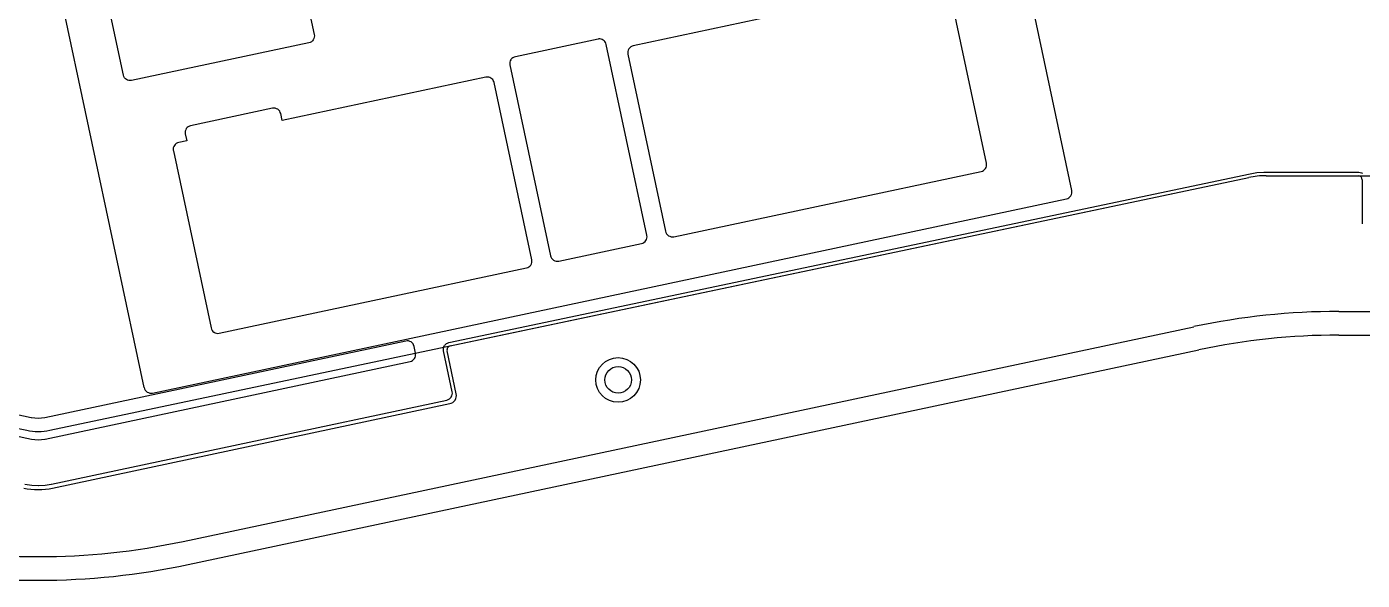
# Model space of a CAD drawing. Header units: millimetres. Extents: x -1 to 310, y 3 to 122.
# Drawn here: x 152.3 to 248.1, y 3.2 to 42.9 of the extents above; entities that cross this region are included whole.
import ezdxf

# ---------------------------------------------------------------- set-up
doc = ezdxf.new("R2010")
doc.units = ezdxf.units.MM
doc.layers.get('0').update_dxf_attribs({"lineweight": 25, "true_color": 0x000000})
for name, color, linetype, lineweight, true_color in [('00-top-close', 7, 'Continuous', 25, 0x000000), ('01-top-close', 7, 'Continuous', 25, 0x000000), ('02-gasket-slot', 7, 'Continuous', 25, 0x000000), ('03-gasket-slot', 7, 'Continuous', 25, 0x000000), ('04-gasket-slot', 7, 'Continuous', 25, 0x000000), ('05-bottom-close', 7, 'Continuous', 25, 0x000000), ('06-bottom-close', 7, 'Continuous', 25, 0x000000), ('07-bottom-close', 7, 'Continuous', 25, 0x000000), ('08-close-case', 7, 'Continuous', 25, 0x000000)]:
    doc.layers.add(name, color=color, linetype=linetype, lineweight=lineweight, true_color=true_color)

# ---------------------------------------------------------------- blocks, each defined once
blk = doc.blocks.new('plate')
for p, q in [((16.96, -9.997), (19.663, -22.713)), ((16.96, -9.997), (19.663, -22.712)), ((5.969, -25.623), (3.266, -12.907)), ((5.969, -25.623), (3.266, -12.907)), ((67.88, -31.94), (65.176, -19.224)), ((67.88, -31.94), (65.176, -19.224)), ((57.161, -20.416), (42.551, -23.522)), ((57.161, -20.416), (42.551, -23.522)), ((19.665, -22.908), (19.638, -23.001)), ((19.665, -22.908), (19.638, -23.001)), ((19.663, -22.713), (19.674, -22.806)), ((19.663, -22.713), (19.674, -22.806)), ((19.674, -22.806), (19.665, -22.908)), ((19.674, -22.806), (19.665, -22.908)), ((19.278, -23.306), (6.562, -26.008)), ((19.278, -23.306), (6.562, -26.008)), ((19.375, -23.274), (19.282, -23.305)), ((19.375, -23.274), (19.282, -23.305)), ((19.463, -23.224), (19.375, -23.274)), ((19.463, -23.224), (19.375, -23.274)), ((19.532, -23.166), (19.463, -23.224)), ((19.532, -23.166), (19.463, -23.224)), ((19.593, -23.089), (19.532, -23.166)), ((19.593, -23.089), (19.532, -23.166)), ((19.638, -23.001), (19.595, -23.085)), ((19.638, -23.001), (19.595, -23.085)), ((40.019, -23.037), (34.089, -24.298)), ((40.019, -23.037), (34.089, -24.298)), ((40.083, -23.028), (40.021, -23.037)), ((40.083, -23.028), (40.021, -23.037)), ((40.15, -23.027), (40.083, -23.028)), ((40.15, -23.027), (40.083, -23.028)), ((40.15, -23.027), (40.15, -23.027)), ((40.15, -23.027), (40.15, -23.027)), ((40.236, -23.039), (40.157, -23.027)), ((40.236, -23.039), (40.157, -23.027)), ((40.317, -23.065), (40.236, -23.039)), ((40.317, -23.065), (40.236, -23.039)), ((40.386, -23.101), (40.317, -23.065)), ((40.386, -23.101), (40.317, -23.065)), ((40.454, -23.15), (40.386, -23.101)), ((40.454, -23.15), (40.386, -23.101)), ((40.507, -23.206), (40.454, -23.15)), ((40.507, -23.206), (40.454, -23.15)), ((40.556, -23.275), (40.507, -23.206)), ((40.556, -23.275), (40.507, -23.206)), ((40.588, -23.339), (40.556, -23.275)), ((40.588, -23.339), (40.556, -23.275)), ((40.613, -23.422), (40.588, -23.339)), ((40.613, -23.422), (40.588, -23.339)), ((43.523, -37.117), (40.613, -23.422)), ((43.523, -37.117), (40.613, -23.422)), ((42.164, -23.916), (42.155, -24.013)), ((42.164, -23.916), (42.155, -24.013)), ((42.19, -23.826), (42.164, -23.916)), ((42.19, -23.826), (42.164, -23.916)), ((42.235, -23.738), (42.19, -23.826)), ((42.235, -23.738), (42.19, -23.826)), ((42.302, -23.656), (42.237, -23.735)), ((42.302, -23.656), (42.237, -23.735)), ((42.375, -23.596), (42.302, -23.656)), ((42.375, -23.596), (42.302, -23.656)), ((42.46, -23.55), (42.375, -23.596)), ((42.46, -23.55), (42.375, -23.596)), ((42.551, -23.522), (42.46, -23.55)), ((42.551, -23.522), (42.46, -23.55)), ((33.702, -24.692), (33.693, -24.797)), ((33.702, -24.692), (33.693, -24.797)), ((33.693, -24.797), (33.703, -24.887)), ((33.693, -24.797), (33.703, -24.887)), ((33.728, -24.602), (33.702, -24.692)), ((33.728, -24.602), (33.702, -24.692)), ((33.704, -24.891), (36.614, -38.585)), ((33.704, -24.891), (36.614, -38.585)), ((33.773, -24.515), (33.728, -24.602)), ((33.773, -24.515), (33.728, -24.602)), ((33.84, -24.432), (33.775, -24.511)), ((33.84, -24.432), (33.775, -24.511)), ((33.912, -24.373), (33.84, -24.432)), ((33.912, -24.373), (33.84, -24.432)), ((33.998, -24.326), (33.912, -24.373)), ((33.998, -24.326), (33.912, -24.373)), ((34.089, -24.298), (33.998, -24.326)), ((34.089, -24.298), (33.998, -24.326)), ((42.155, -24.013), (42.165, -24.111)), ((42.155, -24.013), (42.165, -24.111)), ((42.166, -24.115), (44.868, -36.83)), ((42.166, -24.115), (44.868, -36.83)), ((6.002, -25.724), (5.97, -25.627)), ((6.002, -25.724), (5.97, -25.627)), ((6.048, -25.806), (6.002, -25.724)), ((6.048, -25.806), (6.002, -25.724)), ((6.114, -25.883), (6.048, -25.806)), ((6.114, -25.883), (6.048, -25.806)), ((31.974, -25.77), (17.361, -28.875)), ((31.974, -25.77), (17.361, -28.875)), ((32.036, -25.761), (31.975, -25.769)), ((32.036, -25.761), (31.975, -25.769)), ((32.104, -25.76), (32.036, -25.761)), ((32.104, -25.76), (32.036, -25.761)), ((32.105, -25.76), (32.104, -25.76)), ((32.105, -25.76), (32.104, -25.76)), ((32.191, -25.772), (32.112, -25.76)), ((32.191, -25.772), (32.112, -25.76)), ((32.266, -25.796), (32.191, -25.772)), ((32.266, -25.796), (32.191, -25.772)), ((32.341, -25.834), (32.266, -25.796)), ((32.341, -25.834), (32.266, -25.796)), ((32.408, -25.883), (32.341, -25.834)), ((32.408, -25.883), (32.341, -25.834)), ((6.186, -25.939), (6.114, -25.883)), ((6.186, -25.939), (6.114, -25.883)), ((6.273, -25.984), (6.189, -25.941)), ((6.273, -25.984), (6.189, -25.941)), ((6.367, -26.011), (6.273, -25.984)), ((6.367, -26.011), (6.273, -25.984)), ((6.464, -26.019), (6.367, -26.011)), ((6.464, -26.019), (6.367, -26.011)), ((6.562, -26.008), (6.464, -26.019)), ((6.562, -26.008), (6.464, -26.019)), ((32.462, -25.939), (32.408, -25.883)), ((32.462, -25.939), (32.408, -25.883)), ((32.507, -26.002), (32.462, -25.939)), ((32.507, -26.002), (32.462, -25.939)), ((32.545, -26.078), (32.507, -26.002)), ((32.545, -26.078), (32.507, -26.002)), ((32.568, -26.155), (32.545, -26.078)), ((32.568, -26.155), (32.545, -26.078)), ((35.271, -38.871), (32.568, -26.155)), ((35.271, -38.871), (32.568, -26.155)), ((16.665, -28.002), (10.796, -29.249)), ((16.665, -28.002), (10.796, -29.249)), ((16.77, -27.991), (16.673, -28)), ((16.77, -27.991), (16.673, -28)), ((16.863, -28), (16.77, -27.991)), ((16.863, -28), (16.77, -27.991)), ((16.959, -28.029), (16.863, -28)), ((16.959, -28.029), (16.863, -28)), ((17.041, -28.071), (16.959, -28.029)), ((17.041, -28.071), (16.959, -28.029)), ((17.119, -28.134), (17.041, -28.071)), ((17.119, -28.134), (17.041, -28.071)), ((17.183, -28.211), (17.119, -28.134)), ((17.183, -28.211), (17.119, -28.134)), ((17.228, -28.294), (17.183, -28.211)), ((17.228, -28.294), (17.183, -28.211)), ((17.258, -28.387), (17.228, -28.294)), ((17.258, -28.387), (17.228, -28.294)), ((17.361, -28.875), (17.258, -28.387)), ((17.361, -28.875), (17.258, -28.387)), ((10.411, -29.636), (10.4, -29.729)), ((10.411, -29.636), (10.4, -29.729)), ((10.441, -29.54), (10.411, -29.636)), ((10.441, -29.54), (10.411, -29.636)), ((10.485, -29.459), (10.441, -29.54)), ((10.485, -29.459), (10.441, -29.54)), ((10.543, -29.388), (10.485, -29.459)), ((10.543, -29.388), (10.485, -29.459)), ((10.62, -29.324), (10.543, -29.388)), ((10.62, -29.324), (10.543, -29.388)), ((10.703, -29.278), (10.62, -29.324)), ((10.703, -29.278), (10.62, -29.324)), ((10.796, -29.249), (10.703, -29.278)), ((10.796, -29.249), (10.703, -29.278)), ((9.688, -30.592), (9.63, -30.663)), ((9.688, -30.592), (9.63, -30.663)), ((9.765, -30.528), (9.688, -30.592)), ((9.765, -30.528), (9.688, -30.592)), ((9.848, -30.482), (9.765, -30.528)), ((9.848, -30.482), (9.765, -30.528)), ((9.941, -30.453), (9.848, -30.482)), ((9.941, -30.453), (9.848, -30.482)), ((10.515, -30.331), (9.941, -30.453)), ((10.515, -30.331), (9.941, -30.453)), ((10.4, -29.729), (10.409, -29.834)), ((10.4, -29.729), (10.409, -29.834)), ((10.411, -29.842), (10.515, -30.331)), ((10.411, -29.842), (10.515, -30.331)), ((9.555, -30.84), (9.545, -30.933)), ((9.555, -30.84), (9.545, -30.933)), ((9.545, -30.933), (9.554, -31.038)), ((9.545, -30.933), (9.554, -31.038)), ((9.586, -30.744), (9.555, -30.84)), ((9.586, -30.744), (9.555, -30.84)), ((9.556, -31.046), (12.258, -43.762)), ((9.556, -31.046), (12.258, -43.762)), ((9.63, -30.663), (9.586, -30.744)), ((9.63, -30.663), (9.586, -30.744)), ((45.461, -37.216), (67.495, -32.532)), ((45.461, -37.216), (67.495, -32.532)), ((67.495, -32.532), (67.587, -32.503)), ((67.495, -32.532), (67.587, -32.503)), ((67.587, -32.503), (67.67, -32.458)), ((67.587, -32.503), (67.67, -32.458)), ((67.67, -32.458), (67.748, -32.394)), ((67.67, -32.458), (67.748, -32.394)), ((67.748, -32.394), (67.806, -32.322)), ((67.748, -32.394), (67.806, -32.322)), ((67.806, -32.322), (67.85, -32.241)), ((67.806, -32.322), (67.85, -32.241)), ((67.85, -32.241), (67.88, -32.146)), ((67.85, -32.241), (67.88, -32.146)), ((67.88, -32.146), (67.891, -32.044)), ((67.88, -32.146), (67.891, -32.044)), ((67.891, -32.044), (67.881, -31.948)), ((67.891, -32.044), (67.881, -31.948)), ((29.321, -44.819), (86.794, -32.694)), ((86.795, -32.694), (87.286, -32.616)), ((87.286, -32.616), (87.774, -32.59)), ((87.784, -32.59), (94.592, -32.59)), ((94.592, -32.59), (94.689, -32.6)), ((94.689, -32.6), (94.78, -32.627)), ((94.78, -32.627), (94.862, -32.669)), ((43.493, -37.418), (43.524, -37.323)), ((43.493, -37.418), (43.524, -37.323)), ((43.524, -37.323), (43.534, -37.229)), ((43.524, -37.323), (43.534, -37.229)), ((43.534, -37.229), (43.525, -37.125)), ((43.534, -37.229), (43.525, -37.125)), ((44.868, -36.83), (44.895, -36.917)), ((44.868, -36.83), (44.895, -36.917)), ((44.895, -36.917), (44.943, -37.007)), ((44.895, -36.917), (44.943, -37.007)), ((44.943, -37.007), (45, -37.076)), ((44.943, -37.007), (45, -37.076)), ((45, -37.076), (45.082, -37.144)), ((45, -37.076), (45.082, -37.144)), ((45.085, -37.146), (45.169, -37.19)), ((45.085, -37.146), (45.169, -37.19)), ((45.169, -37.19), (45.266, -37.218)), ((45.169, -37.19), (45.266, -37.218)), ((45.266, -37.218), (45.36, -37.227)), ((45.266, -37.218), (45.36, -37.227)), ((45.36, -37.227), (45.458, -37.217)), ((45.36, -37.227), (45.458, -37.217)), ((37.207, -38.97), (43.139, -37.709)), ((37.207, -38.97), (43.139, -37.709)), ((43.139, -37.709), (43.231, -37.68)), ((43.139, -37.709), (43.231, -37.68)), ((43.231, -37.68), (43.314, -37.635)), ((43.231, -37.68), (43.314, -37.635)), ((43.314, -37.635), (43.391, -37.571)), ((43.314, -37.635), (43.391, -37.571)), ((43.391, -37.571), (43.449, -37.499)), ((43.391, -37.571), (43.449, -37.499)), ((43.449, -37.499), (43.493, -37.418)), ((43.449, -37.499), (43.493, -37.418)), ((35.133, -39.331), (35.197, -39.254)), ((35.133, -39.331), (35.197, -39.254)), ((35.197, -39.254), (35.244, -39.166)), ((35.197, -39.254), (35.244, -39.166)), ((35.244, -39.166), (35.271, -39.077)), ((35.244, -39.166), (35.271, -39.077)), ((35.271, -39.077), (35.282, -38.984)), ((35.271, -39.077), (35.282, -38.984)), ((35.282, -38.984), (35.272, -38.879)), ((35.282, -38.984), (35.272, -38.879)), ((36.614, -38.585), (36.641, -38.671)), ((36.614, -38.585), (36.641, -38.671)), ((36.641, -38.671), (36.689, -38.761)), ((36.641, -38.671), (36.689, -38.761)), ((36.689, -38.761), (36.751, -38.836)), ((36.689, -38.761), (36.751, -38.836)), ((36.751, -38.836), (36.827, -38.898)), ((36.751, -38.836), (36.827, -38.898)), ((36.831, -38.9), (36.918, -38.946)), ((36.831, -38.9), (36.918, -38.946)), ((36.918, -38.946), (37.012, -38.973)), ((36.918, -38.946), (37.012, -38.973)), ((37.012, -38.973), (37.109, -38.981)), ((37.012, -38.973), (37.109, -38.981)), ((37.109, -38.981), (37.203, -38.971)), ((37.109, -38.981), (37.203, -38.971)), ((12.852, -44.147), (34.885, -39.464)), ((12.852, -44.147), (34.885, -39.464)), ((34.885, -39.464), (34.978, -39.435)), ((34.885, -39.464), (34.978, -39.435)), ((34.978, -39.435), (35.061, -39.39)), ((34.978, -39.435), (35.061, -39.39)), ((35.061, -39.39), (35.133, -39.331)), ((35.061, -39.39), (35.133, -39.331)), ((12.258, -43.762), (12.288, -43.856)), ((12.258, -43.762), (12.288, -43.856)), ((12.288, -43.856), (12.338, -43.944)), ((12.288, -43.856), (12.338, -43.944)), ((12.338, -43.944), (12.398, -44.016)), ((12.338, -43.944), (12.398, -44.016)), ((12.398, -44.016), (12.472, -44.075)), ((12.398, -44.016), (12.472, -44.075)), ((-0.637, -50.208), (-26.513, -44.708)), ((26.23, -44.705), (0.341, -50.208)), ((12.475, -44.077), (12.559, -44.121)), ((12.475, -44.077), (12.559, -44.121)), ((12.559, -44.121), (12.657, -44.15)), ((12.559, -44.121), (12.657, -44.15)), ((12.657, -44.15), (12.754, -44.158)), ((12.657, -44.15), (12.754, -44.158)), ((12.754, -44.158), (12.848, -44.148)), ((12.754, -44.158), (12.848, -44.148)), ((26.335, -44.694), (26.238, -44.704)), ((26.429, -44.703), (26.335, -44.694)), ((26.525, -44.732), (26.429, -44.703)), ((26.606, -44.775), (26.525, -44.732)), ((26.684, -44.838), (26.606, -44.775)), ((26.749, -44.915), (26.684, -44.838)), ((26.791, -44.99), (26.749, -44.915)), ((26.823, -45.091), (26.791, -44.99)), ((29.006, -45.035), (29.067, -44.958)), ((29.067, -44.958), (29.145, -44.894)), ((29.145, -44.894), (29.227, -44.849)), ((29.227, -44.849), (29.317, -44.82)), ((26.79, -46.039), (26.853, -45.962)), ((26.927, -45.58), (26.823, -45.091)), ((26.853, -45.962), (26.897, -45.882)), ((26.897, -45.882), (26.928, -45.786)), ((26.928, -45.786), (26.938, -45.684)), ((26.938, -45.684), (26.929, -45.588)), ((28.925, -45.317), (28.933, -45.22)), ((28.936, -45.411), (28.925, -45.317)), ((28.933, -45.22), (28.96, -45.123)), ((29.56, -48.346), (28.936, -45.411)), ((28.96, -45.123), (29.004, -45.039)), ((-26.825, -46.176), (-0.621, -51.738)), ((0.358, -51.738), (26.542, -46.173)), ((26.542, -46.173), (26.635, -46.143)), ((26.635, -46.143), (26.718, -46.098)), ((26.718, -46.098), (26.79, -46.039)), ((29.354, -48.862), (29.423, -48.805)), ((29.423, -48.805), (29.488, -48.725)), ((29.49, -48.722), (29.537, -48.631)), ((29.537, -48.631), (29.563, -48.537)), ((29.571, -48.448), (29.56, -48.35)), ((29.563, -48.537), (29.571, -48.448)), ((0.808, -54.968), (29.175, -48.939)), ((29.174, -48.939), (29.265, -48.91)), ((29.265, -48.91), (29.354, -48.862)), ((-0.384, -50.248), (-0.628, -50.21)), ((-0.139, -50.26), (-0.384, -50.248)), ((0.097, -50.247), (-0.139, -50.26)), ((0.341, -50.208), (0.097, -50.247)), ((-0.621, -51.738), (-0.377, -51.777)), ((-0.377, -51.777), (-0.141, -51.79)), ((-0.141, -51.79), (0.104, -51.778)), ((0.104, -51.778), (0.348, -51.74)), ((-1.09, -54.968), (-0.589, -55.047)), ((-0.589, -55.047), (-0.111, -55.072)), ((-0.101, -55.072), (0.365, -55.043)), ((0.365, -55.043), (0.799, -54.97))]:
    blk.add_line(p, q)

msp = doc.modelspace()

# ---------------------------------------------------------------- linework, layer by layer
at = {"layer": '00-top-close'}
for p, q in [((160.681, 17.02), (152.828, 53.966)), ((227.221, 31.162), (223.468, 48.818)), ((161.275, 16.635), (226.836, 30.569)), ((246.372, 22.49), (293.959, 22.49)), ((163.471, 5.986), (235.976, 21.397))]:
    msp.add_line(p, q, dxfattribs=at)
msp.add_circle((194.678, 17.576), 0.956, dxfattribs=at)
for centre, radius, start, end in [((226.732, 31.058), 0.5, 281.99865, 12.00062), ((246.372, -27.51), 50, 90, 101.99994), ((161.171, 17.124), 0.5, 191.99981, 281.99865), ((153.076, 54.893), 50, 258.00006, 281.99994)]:
    msp.add_arc(centre, radius, start, end, dxfattribs=at)
at = {"layer": '01-top-close'}
for p, q in [((66.22, 32.103), (152.254, 13.957)), ((153.906, 13.957), (239.914, 32.103)), ((241.153, 32.232), (293.259, 32.232)), ((246.372, 20.79), (293.959, 20.79)), ((163.825, 4.323), (236.33, 19.734))]:
    msp.add_line(p, q, dxfattribs=at)
msp.add_circle((194.678, 17.576), 1.6, dxfattribs=at)
for centre, radius, start, end in [((241.153, 26.232), 6, 90, 101.91331), ((246.372, -27.51), 48.3, 90, 101.99994), ((153.08, 17.871), 4, 258.09009, 281.91331), ((153.076, 54.893), 51.7, 258.00006, 281.99994)]:
    msp.add_arc(centre, radius, start, end, dxfattribs=at)
at = {"layer": '02-gasket-slot'}
for p, q in [((182.639, 20.019), (239.914, 32.103)), ((241.153, 32.232), (247.759, 32.232)), ((248.059, 31.932), (248.059, 28.782)), ((246.372, 20.79), (293.959, 20.79)), ((163.825, 4.323), (236.33, 19.734)), ((183.063, 16.583), (182.408, 19.663)), ((154.115, 9.816), (182.6, 15.871))]:
    msp.add_line(p, q, dxfattribs=at)
msp.add_circle((194.678, 17.576), 1.6, dxfattribs=at)
for centre, radius, start, end in [((241.153, 26.232), 6, 90, 101.91331), ((247.759, 31.932), 0.3, 0, 90), ((246.372, -27.51), 48.3, 90, 101.99994), ((182.701, 19.725), 0.3, 101.91331, 192.00026), ((182.476, 16.458), 0.6, 281.99994, 12.00026), ((153.076, 14.707), 5, 258.00006, 281.99994), ((153.076, 54.893), 51.7, 258.00006, 281.99994)]:
    msp.add_arc(centre, radius, start, end, dxfattribs=at)
at = {"layer": '03-gasket-slot'}
for p, q in [((182.639, 20.019), (239.914, 32.103)), ((241.153, 32.232), (247.759, 32.232)), ((248.059, 31.932), (248.059, 28.782)), ((246.372, 20.79), (293.959, 20.79)), ((163.825, 4.323), (236.33, 19.734)), ((183.063, 16.583), (182.408, 19.663)), ((154.115, 9.816), (182.6, 15.871))]:
    msp.add_line(p, q, dxfattribs=at)
msp.add_circle((194.678, 17.576), 1.6, dxfattribs=at)
for centre, radius, start, end in [((241.153, 26.232), 6, 90, 101.91331), ((247.759, 31.932), 0.3, 0, 90), ((246.372, -27.51), 48.3, 90, 101.99994), ((182.701, 19.725), 0.3, 101.91331, 192.00026), ((182.476, 16.458), 0.6, 281.99994, 12.00026), ((153.076, 14.707), 5, 258.00006, 281.99994), ((153.076, 54.893), 51.7, 258.00006, 281.99994)]:
    msp.add_arc(centre, radius, start, end, dxfattribs=at)
at = {"layer": '04-gasket-slot'}
for p, q in [((182.639, 20.019), (239.914, 32.103)), ((241.153, 32.232), (247.759, 32.232)), ((248.059, 31.932), (248.059, 28.782)), ((246.372, 20.79), (297.959, 20.79)), ((163.825, 4.323), (236.33, 19.734)), ((183.063, 16.583), (182.408, 19.663)), ((154.115, 9.816), (182.6, 15.871))]:
    msp.add_line(p, q, dxfattribs=at)
msp.add_circle((194.678, 17.576), 1.6, dxfattribs=at)
for centre, radius, start, end in [((241.153, 26.232), 6, 90, 101.91331), ((247.759, 31.932), 0.3, 0, 90), ((246.372, -27.51), 48.3, 90, 101.99994), ((182.701, 19.725), 0.3, 101.91331, 192.00026), ((182.476, 16.458), 0.6, 281.99994, 12.00026), ((153.076, 14.707), 5, 258.00006, 281.99994), ((153.076, 54.893), 51.7, 258.00006, 281.99994)]:
    msp.add_arc(centre, radius, start, end, dxfattribs=at)
at = {"layer": '05-bottom-close'}
for p, q in [((66.22, 32.103), (152.254, 13.957)), ((153.906, 13.957), (239.914, 32.103)), ((241.153, 32.232), (293.259, 32.232)), ((246.372, 20.79), (297.959, 20.79)), ((163.825, 4.323), (236.33, 19.734))]:
    msp.add_line(p, q, dxfattribs=at)
msp.add_circle((194.678, 17.576), 1.6, dxfattribs=at)
for centre, radius, start, end in [((241.153, 26.232), 6, 90, 101.91331), ((246.372, -27.51), 48.3, 90, 101.99994), ((153.08, 17.871), 4, 258.09009, 281.91331), ((153.076, 54.893), 51.7, 258.00006, 281.99994)]:
    msp.add_arc(centre, radius, start, end, dxfattribs=at)
at = {"layer": '06-bottom-close'}
for p, q in [((66.22, 32.103), (152.254, 13.957)), ((153.906, 13.957), (239.914, 32.103)), ((241.153, 32.232), (293.259, 32.232)), ((246.372, 20.79), (297.959, 20.79)), ((163.825, 4.323), (236.33, 19.734))]:
    msp.add_line(p, q, dxfattribs=at)
msp.add_circle((194.678, 17.576), 1.6, dxfattribs=at)
for centre, radius, start, end in [((241.153, 26.232), 6, 90, 101.91331), ((246.372, -27.51), 48.3, 90, 101.99994), ((153.08, 17.871), 4, 258.09009, 281.91331), ((153.076, 54.893), 51.7, 258.00006, 281.99994)]:
    msp.add_arc(centre, radius, start, end, dxfattribs=at)
at = {"layer": '07-bottom-close'}
for p, q in [((66.22, 32.103), (152.254, 13.957)), ((153.906, 13.957), (239.914, 32.103)), ((241.153, 32.232), (293.259, 32.232)), ((246.372, 20.79), (297.959, 20.79)), ((163.825, 4.323), (236.33, 19.734))]:
    msp.add_line(p, q, dxfattribs=at)
msp.add_circle((194.678, 17.576), 1.6, dxfattribs=at)
for centre, radius, start, end in [((241.153, 26.232), 6, 90, 101.91331), ((246.372, -27.51), 48.3, 90, 101.99994), ((153.08, 17.871), 4, 258.09009, 281.91331), ((153.076, 54.893), 51.7, 258.00006, 281.99994)]:
    msp.add_arc(centre, radius, start, end, dxfattribs=at)
at = {"layer": '08-close-case'}
for p, q in [((246.372, 20.79), (297.959, 20.79)), ((163.825, 4.323), (236.33, 19.734))]:
    msp.add_line(p, q, dxfattribs=at)
msp.add_circle((194.678, 17.576), 0.956, dxfattribs=at)
for centre, radius, start, end in [((246.372, -27.51), 48.3, 90, 101.99994), ((153.076, 54.893), 51.7, 258.00006, 281.99994)]:
    msp.add_arc(centre, radius, start, end, dxfattribs=at)

# ---------------------------------------------------------------- block references
msp.add_blockref('plate', (153.217, 65.072))

doc.saveas('drawing.dxf')
